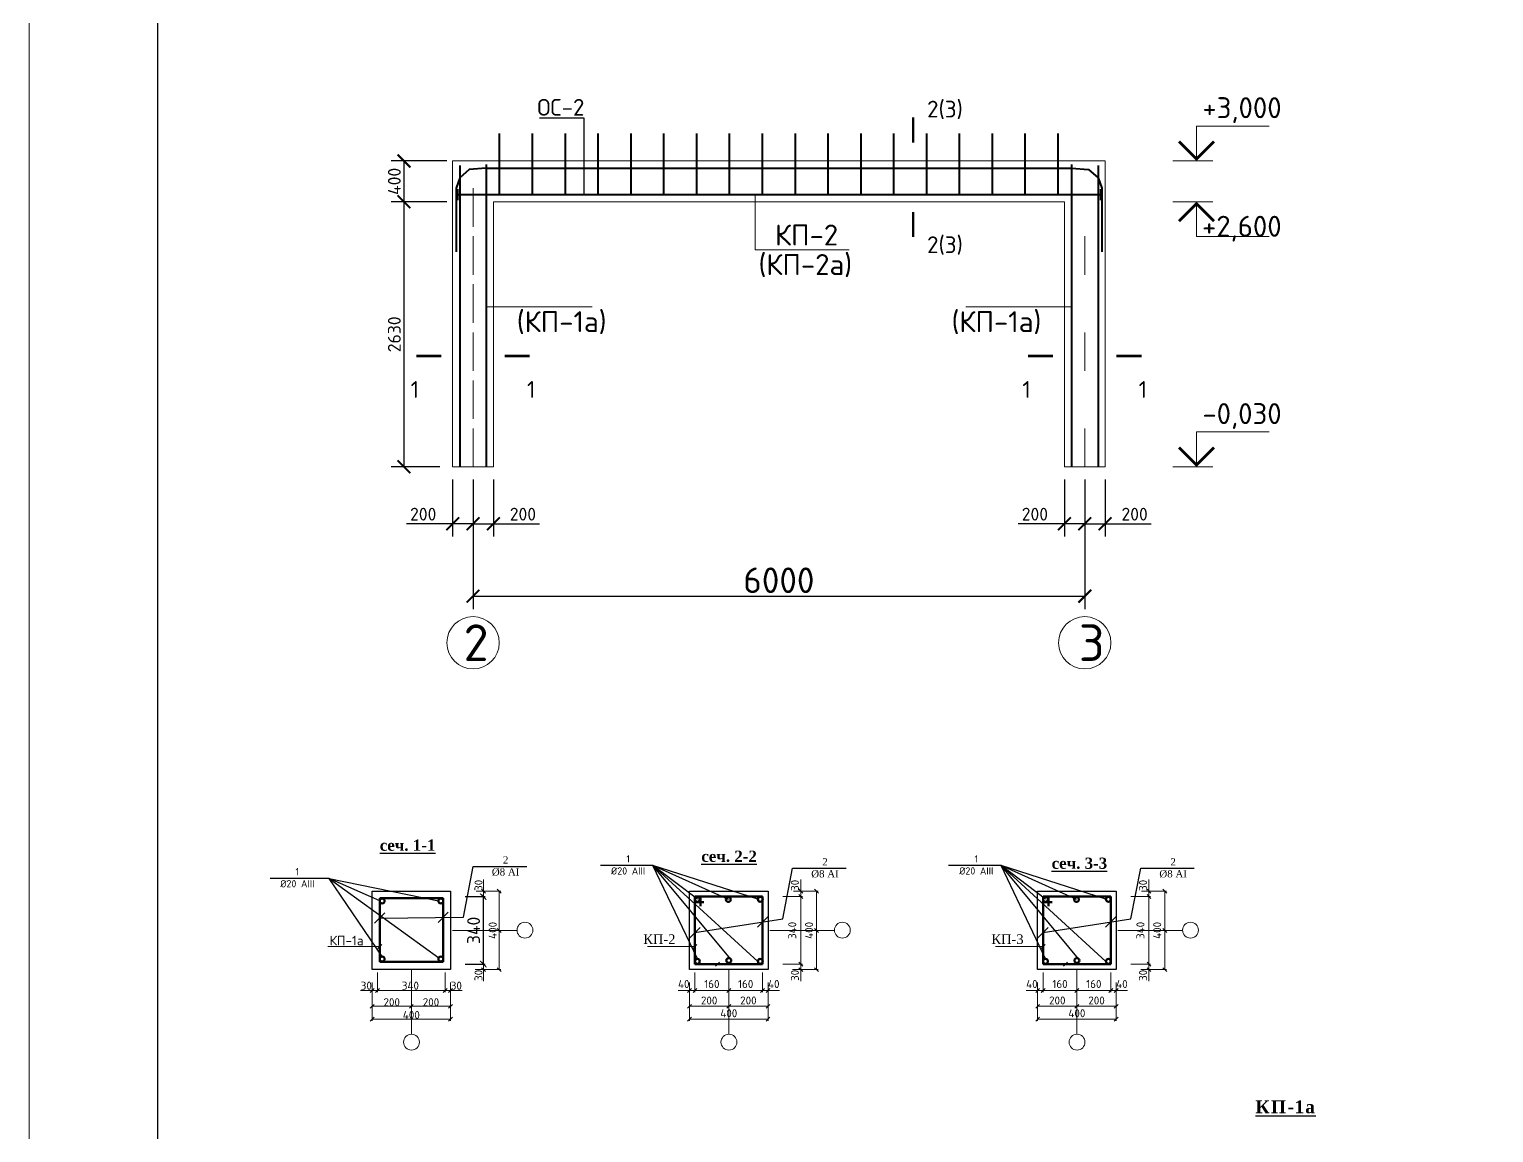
# Model space of a CAD drawing. Header units: millimetres. Extents: x 572274 to 2241483, y -888675 to -304135.
# Drawn here: x 1322735 to 1345603, y -634289 to -617060 of the extents above; entities that cross this region are included whole.
import ezdxf
from ezdxf.enums import TextEntityAlignment as Align

# ---------------------------------------------------------------- set-up
doc = ezdxf.new("R2010")
doc.units = ezdxf.units.MM
doc.linetypes.add('ACAD_ISO02W100', pattern=[15, 12, -3])
doc.linetypes.add('ACAD_ISO03W100', pattern=[30, 12, -18])
doc.styles.get("Standard").update_dxf_attribs({"font": 'isocpeur.ttf'})
doc.styles.add('TNRoman', font='timesbd.ttf')
doc.dimstyles.new('ISO-25$0', dxfattribs={"dimtxt": 300, "dimasz": 200, "dimexe": 100, "dimexo": 300, "dimgap": 50, "dimtad": 1, "dimdec": 0, "dimtxsty": 'Standard', "dimblk": 'OBLIQUE', "dimcen": 250, "dimdle": 150, "dimadec": 0, "dimazin": 0, "dimtfac": 1, "dimtdec": 0, "dimtmove": 0, "dimatfit": 3, "dimldrblk": 'OBLIQUE', "dimfxl": 1.25, "dimarcsym": 0})
doc.dimstyles.get("Standard").update_dxf_attribs({"dimtxt": 200, "dimasz": 100, "dimexe": 0.18, "dimexo": 0.0625, "dimgap": 50, "dimtad": 1, "dimdec": 0, "dimzin": 0, "dimdsep": 46, "dimtxsty": 'Standard', "dimblk": 'ARCHTICK', "dimblk2": 'ARCHTICK', "dimcen": 0.09, "dimadec": 0, "dimazin": 0, "dimtfac": 1, "dimtdec": 0, "dimtofl": 0, "dimtmove": 1, "dimatfit": 3, "dimldrblk": 'ARCHTICK', "dimfxl": 0.18, "dimtolj": 1, "dimtzin": 0, "dimarcsym": 0})

# ---------------------------------------------------------------- blocks, each defined once
blk = doc.blocks.new('_ArchTick')
at = {"color": 0, "linetype": 'ByBlock', "const_width": 0.15}
blk.add_lwpolyline([(-0.5, -0.5), (0.5, 0.5)], dxfattribs=at)
blk = doc.blocks.new('*D1221')
at = {"color": 0, "lineweight": -2, "transparency": 16777216}
for p, q in [((1329346, -624092), (1329346, -624981)), ((1329664, -624092), (1329664, -624981)), ((1329346, -624781), (1328626, -624781)), ((1329664, -624781), (1329346, -624781))]:
    blk.add_line(p, q, dxfattribs=at)
at = {"layer": 'Defpoints', "color": 0, "lineweight": 25, "transparency": 16777216}
for p in [(1329346, -623892), (1329664, -623892), (1329346, -624781)]:
    blk.add_point(p, dxfattribs=at)
at = {"color": 0, "lineweight": -2, "transparency": 16777216, "xscale": 200, "yscale": 200, "zscale": 200, "rotation": 180}
blk.add_blockref('_ArchTick', (1329346, -624781), dxfattribs=at)
at = {"color": 0, "lineweight": -2, "transparency": 16777216, "xscale": 200, "yscale": 200, "zscale": 200}
blk.add_blockref('_ArchTick', (1329664, -624781), dxfattribs=at)
at = {"color": 0, "transparency": 16777216, "insert": (1328886, -624631), "char_height": 300, "attachment_point": 5}
blk.add_mtext('{\\H0.6667x;200}', dxfattribs=at)
blk = doc.blocks.new('*D975')
at = {"color": 0, "lineweight": -2, "transparency": 16777216}
for p, q in [((1329664, -624092), (1329664, -624981)), ((1329982, -624092), (1329982, -624981)), ((1329664, -624781), (1329982, -624781)), ((1329982, -624781), (1330703, -624781))]:
    blk.add_line(p, q, dxfattribs=at)
at = {"layer": 'Defpoints', "color": 0, "lineweight": 25, "transparency": 16777216}
for p in [(1329664, -623892), (1329982, -623892), (1329982, -624781)]:
    blk.add_point(p, dxfattribs=at)
at = {"color": 0, "lineweight": -2, "transparency": 16777216, "xscale": 200, "yscale": 200, "zscale": 200, "rotation": 180}
blk.add_blockref('_ArchTick', (1329664, -624781), dxfattribs=at)
at = {"color": 0, "lineweight": -2, "transparency": 16777216, "xscale": 200, "yscale": 200, "zscale": 200}
blk.add_blockref('_ArchTick', (1329982, -624781), dxfattribs=at)
at = {"color": 0, "transparency": 16777216, "insert": (1330443, -624631), "char_height": 300, "attachment_point": 5}
blk.add_mtext('{\\H0.6667x;200}', dxfattribs=at)
blk = doc.blocks.new('*D976')
at = {"color": 0, "lineweight": -2, "transparency": 16777216}
for p, q in [((1338898, -624092), (1338898, -624981)), ((1339217, -624092), (1339217, -624981)), ((1338898, -624781), (1338178, -624781)), ((1339217, -624781), (1338898, -624781))]:
    blk.add_line(p, q, dxfattribs=at)
at = {"layer": 'Defpoints', "color": 0, "lineweight": 25, "transparency": 16777216}
for p in [(1338898, -623892), (1339217, -623892), (1338898, -624781)]:
    blk.add_point(p, dxfattribs=at)
at = {"color": 0, "lineweight": -2, "transparency": 16777216, "xscale": 200, "yscale": 200, "zscale": 200, "rotation": 180}
blk.add_blockref('_ArchTick', (1338898, -624781), dxfattribs=at)
at = {"color": 0, "lineweight": -2, "transparency": 16777216, "xscale": 200, "yscale": 200, "zscale": 200}
blk.add_blockref('_ArchTick', (1339217, -624781), dxfattribs=at)
at = {"color": 0, "transparency": 16777216, "insert": (1338438, -624631), "char_height": 300, "attachment_point": 5}
blk.add_mtext('{\\H0.6667x;200}', dxfattribs=at)
blk = doc.blocks.new('*D977')
at = {"color": 0, "lineweight": -2, "transparency": 16777216}
for p, q in [((1339217, -624092), (1339217, -624981)), ((1339535, -624092), (1339535, -624981)), ((1339217, -624781), (1339535, -624781)), ((1339535, -624781), (1340255, -624781))]:
    blk.add_line(p, q, dxfattribs=at)
at = {"layer": 'Defpoints', "color": 0, "lineweight": 25, "transparency": 16777216}
for p in [(1339217, -623892), (1339535, -623892), (1339535, -624781)]:
    blk.add_point(p, dxfattribs=at)
at = {"color": 0, "lineweight": -2, "transparency": 16777216, "xscale": 200, "yscale": 200, "zscale": 200, "rotation": 180}
blk.add_blockref('_ArchTick', (1339217, -624781), dxfattribs=at)
at = {"color": 0, "lineweight": -2, "transparency": 16777216, "xscale": 200, "yscale": 200, "zscale": 200}
blk.add_blockref('_ArchTick', (1339535, -624781), dxfattribs=at)
at = {"color": 0, "transparency": 16777216, "insert": (1339995, -624631), "char_height": 300, "attachment_point": 5}
blk.add_mtext('{\\H0.6667x;200}', dxfattribs=at)
blk = doc.blocks.new('*D978')
at = {"color": 0, "lineweight": -2, "transparency": 16777216}
for p, q in [((1329664, -624411), (1329664, -626112)), ((1339217, -624411), (1339217, -626112)), ((1329664, -625912), (1339217, -625912))]:
    blk.add_line(p, q, dxfattribs=at)
at = {"layer": 'Defpoints', "color": 0, "lineweight": 25, "transparency": 16777216}
for p in [(1329664, -624211), (1339217, -624211), (1339217, -625912)]:
    blk.add_point(p, dxfattribs=at)
at = {"color": 0, "lineweight": -2, "transparency": 16777216, "xscale": 200, "yscale": 200, "zscale": 200, "rotation": 180}
blk.add_blockref('_ArchTick', (1329664, -625912), dxfattribs=at)
at = {"color": 0, "lineweight": -2, "transparency": 16777216, "xscale": 200, "yscale": 200, "zscale": 200}
blk.add_blockref('_ArchTick', (1339217, -625912), dxfattribs=at)
at = {"color": 0, "transparency": 16777216, "insert": (1334440, -625663), "char_height": 300, "attachment_point": 5}
blk.add_mtext('{\\H1.333x;6000}', dxfattribs=at)
blk = doc.blocks.new('*D979')
at = {"color": 0, "lineweight": -2, "transparency": 16777216}
for p, q in [((1329254, -619116), (1328385, -619116)), ((1328585, -619116), (1328585, -619753)), ((1329146, -619753), (1328385, -619753))]:
    blk.add_line(p, q, dxfattribs=at)
at = {"layer": 'Defpoints', "color": 0, "lineweight": 25, "transparency": 16777216}
for p in [(1329454, -619116), (1328585, -619753), (1329346, -619753)]:
    blk.add_point(p, dxfattribs=at)
at = {"color": 0, "lineweight": -2, "transparency": 16777216, "xscale": 200, "yscale": 200, "zscale": 200}
for p, rotation in [((1328585, -619116), 90), ((1328585, -619753), 270)]:
    blk.add_blockref('_ArchTick', p, dxfattribs=dict(at, rotation=rotation))
at = {"color": 0, "transparency": 16777216, "insert": (1328435, -619435), "char_height": 300, "attachment_point": 5, "rotation": 90}
blk.add_mtext('{\\H0.6667x;400}', dxfattribs=at)
blk = doc.blocks.new('*D980')
at = {"color": 0, "lineweight": -2, "transparency": 16777216}
for p, q in [((1329257, -619753), (1328385, -619753)), ((1328585, -619753), (1328585, -623892)), ((1329146, -623892), (1328385, -623892))]:
    blk.add_line(p, q, dxfattribs=at)
at = {"layer": 'Defpoints', "color": 0, "lineweight": 25, "transparency": 16777216}
for p in [(1329457, -619753), (1328585, -623892), (1329346, -623892)]:
    blk.add_point(p, dxfattribs=at)
at = {"color": 0, "lineweight": -2, "transparency": 16777216, "xscale": 200, "yscale": 200, "zscale": 200}
for p, rotation in [((1328585, -619753), 90), ((1328585, -623892), 270)]:
    blk.add_blockref('_ArchTick', p, dxfattribs=dict(at, rotation=rotation))
at = {"color": 0, "transparency": 16777216, "insert": (1328435, -621823), "char_height": 300, "attachment_point": 5, "rotation": 90}
blk.add_mtext('{\\H0.6667x;2630}', dxfattribs=at)
blk = doc.blocks.new('_Oblique')
at = {"color": 0, "linetype": 'ByBlock', "lineweight": -2}
blk.add_line((-0.5, -0.5), (0.5, 0.5), dxfattribs=at)
blk = doc.blocks.new('*D1225')
at = {"color": 0, "lineweight": -2, "transparency": 16777216}
for p, q in [((1329543, -630602), (1329823, -630602)), ((1329823, -630602), (1329823, -631657)), ((1329543, -631657), (1329823, -631657))]:
    blk.add_line(p, q, dxfattribs=at)
at = {"layer": 'Defpoints', "color": 0, "lineweight": 25, "transparency": 16777216}
for p in [(1329543, -630602), (1329543, -631657), (1329823, -631657)]:
    blk.add_point(p, dxfattribs=at)
at = {"color": 0, "lineweight": -2, "transparency": 16777216, "xscale": 100, "yscale": 100, "zscale": 100}
for p, rotation in [((1329823, -630602), 90), ((1329823, -631657), 270)]:
    blk.add_blockref('_ArchTick', p, dxfattribs=dict(at, rotation=rotation))
at = {"color": 0, "transparency": 16777216, "insert": (1329673, -631130), "char_height": 200, "attachment_point": 5, "rotation": 90}
blk.add_mtext('\\A1;340', dxfattribs=at)

msp = doc.modelspace()

# ---------------------------------------------------------------- linework, layer by layer
at = {"lineweight": 40}
for p, q in [((1330079.753, -619641.56), (1330079.753, -618687.03)), ((1330592.785, -619641.56), (1330592.785, -618687.03)), ((1331105.818, -619641.56), (1331105.818, -618687.03)), ((1331618.85, -619641.56), (1331618.85, -618687.03)), ((1332131.882, -619641.56), (1332131.882, -618687.03)), ((1332644.915, -619641.56), (1332644.915, -618687.03)), ((1333157.947, -619641.56), (1333157.947, -618687.03)), ((1333670.98, -619641.56), (1333670.98, -618687.03)), ((1334184.012, -619641.56), (1334184.012, -618687.03)), ((1334697.045, -619641.56), (1334697.045, -618687.03)), ((1335210.077, -619641.56), (1335210.077, -618687.03)), ((1335723.109, -619641.56), (1335723.109, -618687.03)), ((1336236.142, -619641.56), (1336236.142, -618687.03)), ((1336749.174, -619641.56), (1336749.174, -618687.03)), ((1337262.207, -619641.56), (1337262.207, -618687.03)), ((1337775.239, -619641.56), (1337775.239, -618687.03)), ((1338288.272, -619641.56), (1338288.272, -618687.03)), ((1338801.026, -619641.56), (1338801.026, -618687.03)), ((1329457.101, -619188.002), (1329457.101, -623892.48)), ((1329871.048, -619171.424), (1329871.048, -623892.48)), ((1329871.048, -619227.613), (1339009.731, -619227.613)), ((1339009.731, -619171.424), (1339009.731, -623892.48)), ((1339423.678, -619188.002), (1339423.678, -623892.48)), ((1329419.629, -619557.064), (1329419.629, -619726.057)), ((1329419.629, -619641.56), (1339461.15, -619641.56)), ((1339461.15, -619557.064), (1339461.15, -619726.057))]:
    msp.add_line(p, q, dxfattribs=at)
at = {"color": 250, "lineweight": 0}
for p, q in [((1329345.653, -623892.48), (1329345.653, -619116.165)), ((1339535.125, -619116.165), (1329345.653, -619116.165)), ((1339535.125, -623892.48), (1339535.125, -619116.165)), ((1329982.495, -623892.48), (1329982.495, -619753.007)), ((1338898.283, -619753.007), (1329982.495, -619753.007)), ((1338898.283, -623892.48), (1338898.283, -619753.007)), ((1329982.495, -623892.48), (1329345.653, -623892.48)), ((1339535.125, -623892.48), (1338898.283, -623892.48))]:
    msp.add_line(p, q, dxfattribs=at)
at = {"lineweight": 9}
for p, q in [((1340590.7, -619116.165), (1341218.808, -619116.165)), ((1340590.7, -619753.007), (1341218.808, -619753.007)), ((1340590.7, -623892.48), (1341218.808, -623892.48)), ((1329826.104, -630516.589), (1329826.104, -630337.761)), ((1334783.002, -630516.589), (1334783.002, -630337.761)), ((1340219.414, -630516.589), (1340219.414, -630337.761)), ((1329543.146, -630601.967), (1329851.65, -630601.967)), ((1329710.836, -630516.589), (1330097.514, -630516.589)), ((1329813.33, -630601.967), (1329800.557, -630601.967)), ((1329826.104, -630601.967), (1329826.104, -630516.589)), ((1330071.967, -631129.714), (1330071.967, -630516.589)), ((1334500.045, -630601.967), (1334808.549, -630601.967)), ((1334667.734, -630516.589), (1335054.412, -630516.589)), ((1334783.002, -630601.967), (1334783.002, -630516.589)), ((1334783.002, -630601.967), (1334783.002, -631129.714)), ((1335028.865, -631129.714), (1335028.865, -630516.589)), ((1339936.457, -630601.967), (1340244.961, -630601.967)), ((1340104.147, -630516.589), (1340490.824, -630516.589)), ((1340219.414, -630601.967), (1340219.414, -630516.589)), ((1340219.414, -630601.967), (1340219.414, -631129.714)), ((1340465.277, -631129.714), (1340465.277, -630516.589)), ((1329341.939, -631129.714), (1330350.734, -631129.714)), ((1329512.286, -631129.714), (1329851.65, -631129.714)), ((1329710.836, -631129.714), (1330097.514, -631129.714)), ((1329723.61, -631129.714), (1330097.514, -631129.714)), ((1330071.967, -631742.839), (1330071.967, -631129.714)), ((1334298.837, -631129.714), (1335307.632, -631129.714)), ((1334469.184, -631129.714), (1334808.549, -631129.714)), ((1334667.734, -631129.714), (1335054.412, -631129.714)), ((1334680.508, -631129.714), (1335054.412, -631129.714)), ((1334783.002, -631657.461), (1334783.002, -631129.714)), ((1335028.865, -631742.839), (1335028.865, -631129.714)), ((1339735.25, -631129.714), (1340744.045, -631129.714)), ((1339905.596, -631129.714), (1340244.961, -631129.714)), ((1340104.147, -631129.714), (1340490.824, -631129.714)), ((1340116.92, -631129.714), (1340490.824, -631129.714)), ((1340219.414, -631657.461), (1340219.414, -631129.714)), ((1340465.277, -631742.839), (1340465.277, -631129.714)), ((1328172.863, -631786.473), (1328172.863, -632094.977)), ((1328700.61, -631742.839), (1328700.61, -632751.634)), ((1328700.61, -631755.613), (1328700.61, -632094.977)), ((1329228.358, -631786.473), (1329228.358, -632094.977)), ((1329543.146, -631657.461), (1329851.65, -631657.461)), ((1329698.063, -631742.839), (1329851.65, -631742.839)), ((1329710.836, -631742.839), (1330097.514, -631742.839)), ((1329813.33, -631657.461), (1329800.557, -631657.461)), ((1329826.104, -631657.461), (1329826.104, -631742.839)), ((1329826.104, -631742.839), (1329826.104, -631921.667)), ((1333129.761, -631786.473), (1333129.761, -632094.977)), ((1333657.509, -631742.839), (1333657.509, -632751.634)), ((1333657.509, -631755.613), (1333657.509, -632094.977)), ((1334185.256, -631786.473), (1334185.256, -632094.977)), ((1334500.045, -631657.461), (1334808.549, -631657.461)), ((1334654.961, -631742.839), (1334808.549, -631742.839)), ((1334667.734, -631742.839), (1335054.412, -631742.839)), ((1334783.002, -631657.461), (1334783.002, -631742.839)), ((1334783.002, -631742.839), (1334783.002, -631921.667)), ((1338566.174, -631786.473), (1338566.174, -632094.977)), ((1339093.921, -631742.839), (1339093.921, -632751.634)), ((1339093.921, -631755.613), (1339093.921, -632094.977)), ((1339621.668, -631786.473), (1339621.668, -632094.977)), ((1339936.457, -631657.461), (1340244.961, -631657.461)), ((1340091.373, -631742.839), (1340244.961, -631742.839)), ((1340104.147, -631742.839), (1340490.824, -631742.839)), ((1340219.414, -631657.461), (1340219.414, -631742.839)), ((1340219.414, -631742.839), (1340219.414, -631921.667)), ((1328087.485, -631941.389), (1328087.485, -632540.31)), ((1328087.485, -631941.389), (1328087.485, -632094.977)), ((1328087.485, -631954.163), (1328087.485, -632340.84)), ((1328172.863, -632056.657), (1328172.863, -632043.884)), ((1328700.61, -631954.163), (1328700.61, -632340.84)), ((1328700.61, -631966.936), (1328700.61, -632340.84)), ((1329228.358, -632056.657), (1329228.358, -632043.884)), ((1329313.735, -631941.389), (1329313.735, -632540.31)), ((1329313.735, -631954.163), (1329313.735, -632340.84)), ((1333044.384, -631941.389), (1333044.384, -632540.31)), ((1333044.384, -631941.389), (1333044.384, -632094.977)), ((1333044.384, -631954.163), (1333044.384, -632340.84)), ((1333129.761, -632056.657), (1333129.761, -632043.884)), ((1333657.509, -631954.163), (1333657.509, -632340.84)), ((1333657.509, -631966.936), (1333657.509, -632340.84)), ((1334185.256, -632056.657), (1334185.256, -632043.884)), ((1334270.634, -631941.389), (1334270.634, -632540.31)), ((1334270.634, -631954.163), (1334270.634, -632340.84)), ((1338480.796, -631941.389), (1338480.796, -632540.31)), ((1338480.796, -631941.389), (1338480.796, -632094.977)), ((1338480.796, -631954.163), (1338480.796, -632340.84)), ((1338566.174, -632056.657), (1338566.174, -632043.884)), ((1339093.921, -631954.163), (1339093.921, -632340.84)), ((1339093.921, -631966.936), (1339093.921, -632340.84)), ((1339621.668, -632056.657), (1339621.668, -632043.884)), ((1339707.046, -631941.389), (1339707.046, -632540.31)), ((1339707.046, -631954.163), (1339707.046, -632340.84)), ((1328087.485, -632069.43), (1327908.657, -632069.43)), ((1328172.863, -632069.43), (1328087.485, -632069.43)), ((1328172.863, -632069.43), (1328700.61, -632069.43)), ((1329228.358, -632069.43), (1328700.61, -632069.43)), ((1329228.358, -632069.43), (1329313.735, -632069.43)), ((1329313.735, -632069.43), (1329492.564, -632069.43)), ((1333044.384, -632069.43), (1332865.556, -632069.43)), ((1333129.761, -632069.43), (1333044.384, -632069.43)), ((1333129.761, -632069.43), (1333657.509, -632069.43)), ((1334185.256, -632069.43), (1333657.509, -632069.43)), ((1334185.256, -632069.43), (1334270.634, -632069.43)), ((1334270.634, -632069.43), (1334449.462, -632069.43)), ((1338480.796, -632069.43), (1338301.968, -632069.43)), ((1338566.174, -632069.43), (1338480.796, -632069.43)), ((1338566.174, -632069.43), (1339093.921, -632069.43)), ((1339621.668, -632069.43), (1339093.921, -632069.43)), ((1339621.668, -632069.43), (1339707.046, -632069.43)), ((1339707.046, -632069.43), (1339885.874, -632069.43)), ((1328087.485, -632315.294), (1328700.61, -632315.294)), ((1328087.485, -632514.764), (1329313.735, -632514.764)), ((1328700.61, -632315.294), (1329313.735, -632315.294)), ((1333044.384, -632315.294), (1333657.509, -632315.294)), ((1333044.384, -632514.764), (1334270.634, -632514.764)), ((1333657.509, -632315.294), (1334270.634, -632315.294)), ((1338480.796, -632315.294), (1339093.921, -632315.294)), ((1338480.796, -632514.764), (1339707.046, -632514.764)), ((1339093.921, -632315.294), (1339707.046, -632315.294))]:
    msp.add_line(p, q, dxfattribs=at)
at = {"linetype": 'ACAD_ISO02W100', "lineweight": 5, "ltscale": 50}
msp.add_line((1329664.074, -623892.48), (1329664.074, -619430.438), dxfattribs=at)
at = {"linetype": 'ACAD_ISO03W100', "lineweight": 5, "ltscale": 50}
msp.add_line((1339216.704, -623892.48), (1339216.704, -619447.303), dxfattribs=at)
for p, q in [((1328206.84, -630670.535), (1327419.057, -630317.502)), ((1328087.485, -630516.589), (1329313.735, -630516.589)), ((1328087.485, -631742.839), (1328087.485, -630516.589)), ((1329313.735, -630516.589), (1329313.735, -631742.839)), ((1333044.384, -630516.589), (1334270.634, -630516.589)), ((1333044.384, -631742.839), (1333044.384, -630516.589)), ((1334270.634, -630516.589), (1334270.634, -631742.839)), ((1338480.796, -630516.589), (1339707.046, -630516.589)), ((1338480.796, -631742.839), (1338480.796, -630516.589)), ((1339707.046, -630516.589), (1339707.046, -631742.839)), ((1328286.92, -630857.427), (1328126.761, -631018.963)), ((1329278.139, -630844.436), (1329117.979, -631005.972)), ((1334265.336, -630918.435), (1334105.176, -631079.971)), ((1339701.748, -630918.435), (1339541.589, -631079.971)), ((1333209.841, -631083.182), (1333049.682, -631244.718)), ((1338646.253, -631083.182), (1338486.094, -631244.718)), ((1329313.735, -631742.839), (1328087.485, -631742.839)), ((1334270.634, -631742.839), (1333044.384, -631742.839)), ((1339707.046, -631742.839), (1338480.796, -631742.839))]:
    msp.add_line(p, q)
at = {"lineweight": 50}
for p, q in [((1328206.84, -630628.382), (1328206.84, -631621.645)), ((1329198.059, -630628.382), (1328206.84, -630628.382)), ((1329198.059, -630628.382), (1329198.059, -631621.645)), ((1333129.761, -630601.967), (1333129.761, -631657.461)), ((1334185.256, -630601.967), (1333129.761, -630601.967)), ((1333129.761, -630691.198), (1333269.791, -630691.198)), ((1333214.591, -630601.967), (1333214.591, -630749.55)), ((1334185.256, -630601.967), (1334185.256, -631657.461)), ((1338566.174, -630601.967), (1338566.174, -631657.461)), ((1339621.668, -630601.967), (1338566.174, -630601.967)), ((1338566.174, -630691.198), (1338706.203, -630691.198)), ((1338651.004, -630601.967), (1338651.004, -630749.55)), ((1339621.668, -630601.967), (1339621.668, -631657.461)), ((1329198.059, -631621.645), (1328206.84, -631621.645)), ((1334185.256, -631657.461), (1333129.761, -631657.461)), ((1339621.668, -631657.461), (1338566.174, -631657.461))]:
    msp.add_line(p, q, dxfattribs=at)
at = {"lineweight": 15}
for p, q in [((1334770.228, -630601.967), (1334757.455, -630601.967)), ((1340206.641, -630601.967), (1340193.867, -630601.967)), ((1328206.84, -631382.117), (1327398.482, -631382.117)), ((1333129.761, -631382.117), (1332386.017, -631382.117)), ((1338566.174, -631382.117), (1337822.429, -631382.117)), ((1334770.228, -631657.461), (1334757.455, -631657.461)), ((1340206.641, -631657.461), (1340193.867, -631657.461))]:
    msp.add_line(p, q, dxfattribs=at)
at = {"color": 250, "lineweight": 0}
msp.add_lwpolyline([(1322734.733, -645007.415), (1364734.733, -645007.415), (1364734.733, -615307.415), (1322734.733, -615307.415)], close=True, dxfattribs=at)
at = {"color": 1, "lineweight": 30}
msp.add_lwpolyline([(1364234.733, -615807.415), (1324734.733, -615807.415), (1324734.733, -644496.498), (1364234.733, -644496.498)], close=True, dxfattribs=at)
at = {"lineweight": 25}
msp.add_lwpolyline([(1331401.2, -619641.56), (1331401.2, -618448.214), (1330700.674, -618448.214)], dxfattribs=at)
at = {"lineweight": 9}
for points in [[(1336537.19, -618829.587, 39.237, 39.237, 0), (1336537.19, -618437.219, 39.237, 39.237, 0), (1336537.19, -618568.008, 0, 52.316, 0), (1336798.768, -618568.008, 0, 0, 0), (1337191.136, -618568.008, 0, 0, 0)], [(1340688.609, -618812.676, 43.624, 43.624, 0), (1340961.256, -619085.324, 43.624, 43.624, 0), (1341233.904, -618812.676, 43.624, 43.624, 0)], [(1336537.19, -619912.218, 39.237, 39.237, 0), (1336537.19, -620304.586, 39.237, 39.237, 0), (1336537.19, -620173.797, 0, 52.316, 0), (1336798.768, -620173.797, 0, 0, 0), (1337191.136, -620173.797, 0, 0, 0)], [(1340688.609, -620056.497, 43.624, 43.624, 0), (1340961.256, -619783.849, 43.624, 43.624, 0), (1341233.904, -620056.497, 43.624, 43.624, 0)], [(1329170.522, -622160.88, 39.237, 39.237, 0), (1328778.154, -622160.88, 39.237, 39.237, 0), (1328908.943, -622160.88, 0, 52.316, 0), (1328908.943, -622422.459, 0, 0, 0), (1328908.943, -622814.827, 0, 0, 0)], [(1330157.627, -622160.88, 39.237, 39.237, 0), (1330549.995, -622160.88, 39.237, 39.237, 0), (1330419.206, -622160.88, 0, 52.316, 0), (1330419.206, -622422.459, 0, 0, 0), (1330419.206, -622814.827, 0, 0, 0)], [(1338723.152, -622160.88, 39.237, 39.237, 0), (1338330.784, -622160.88, 39.237, 39.237, 0), (1338461.573, -622160.88, 0, 52.316, 0), (1338461.573, -622422.459, 0, 0, 0), (1338461.573, -622814.827, 0, 0, 0)], [(1339710.257, -622160.88, 39.237, 39.237, 0), (1340102.625, -622160.88, 39.237, 39.237, 0), (1339971.836, -622160.88, 0, 52.316, 0), (1339971.836, -622422.459, 0, 0, 0), (1339971.836, -622814.827, 0, 0, 0)], [(1340688.609, -623588.991, 43.624, 43.624, 0), (1340961.256, -623861.639, 43.624, 43.624, 0), (1341233.904, -623588.991, 43.624, 43.624, 0)]]:
    msp.add_lwpolyline(points, format="xyseb", dxfattribs=at)
for points in [[(1340961.256, -619116.165), (1340961.256, -618570.87), (1342096.619, -618570.87)], [(1340961.256, -619753.007), (1340961.256, -620298.303), (1342096.619, -620298.303)], [(1340961.256, -623892.48), (1340961.256, -623347.185), (1342096.619, -623347.185)]]:
    msp.add_lwpolyline(points, dxfattribs=at)
at = {"lineweight": 40}
for points in [[(1329871.048, -619227.613), (1329604.978, -619251.653), (1329457.101, -619379.876), (1329398.54, -619542.757), (1329398.54, -620533.319)], [(1339009.731, -619227.613), (1339275.801, -619251.653), (1339423.678, -619379.876), (1339482.239, -619542.757), (1339482.239, -620533.319)]]:
    msp.add_lwpolyline(points, dxfattribs=at)
at = {"color": 250, "lineweight": 0}
for points in [[(1334070.606, -619641.56), (1334070.606, -620502.105), (1335535.625, -620502.105)], [(1329871.048, -621393.608), (1331523.574, -621393.608)], [(1339009.731, -621393.608), (1337357.204, -621393.608)]]:
    msp.add_lwpolyline(points, dxfattribs=at)
for points in [[(1328206.84, -630938.195), (1329513.454, -630921.07), (1329667.636, -630131.495), (1330503.747, -630131.495)], [(1333167.775, -630644.119), (1332472.562, -630118.314), (1331651.971, -630118.314)], [(1333167.775, -631575.149), (1332472.562, -630118.314)], [(1333650.981, -630648.14), (1332472.562, -630118.314)], [(1334111.374, -630644.119), (1332472.562, -630118.314)], [(1333684.735, -631574.043), (1332472.562, -630118.314)], [(1334111.374, -631613.163), (1332472.562, -630118.314)], [(1333129.761, -631163.95), (1334500.651, -630949.975), (1334654.833, -630160.399), (1335490.944, -630160.399)], [(1338604.187, -630644.119), (1337908.974, -630118.314), (1337088.383, -630118.314)], [(1338604.187, -631575.149), (1337908.974, -630118.314)], [(1339087.393, -630648.14), (1337908.974, -630118.314)], [(1339547.787, -630644.119), (1337908.974, -630118.314)], [(1339121.147, -631574.043), (1337908.974, -630118.314)], [(1339547.787, -631613.163), (1337908.974, -630118.314)], [(1338566.174, -631163.95), (1339937.063, -630949.975), (1340091.245, -630160.399), (1340927.356, -630160.399)], [(1328244.854, -631539.333), (1327419.057, -630317.502), (1326495.981, -630317.502)], [(1327419.057, -630317.502), (1329124.178, -630670.535)], [(1327419.057, -630317.502), (1329128.623, -631559.508)]]:
    msp.add_lwpolyline(points)
at = {"color": 1, "lineweight": 0}
for centre in [(1329664.074, -626639.52), (1339216.704, -626639.52)]:
    msp.add_circle(centre, 408.623, dxfattribs=at)
at = {"lineweight": 70}
for centre in [(1328244.854, -630670.535), (1329162.191, -630670.535), (1333167.775, -630644.119), (1333650.981, -630648.14), (1334149.388, -630644.119), (1338604.187, -630644.119), (1339087.393, -630648.14), (1339585.8, -630644.119), (1328244.854, -631577.346), (1329162.191, -631577.346), (1333167.775, -631613.163), (1333657.509, -631600.572), (1334149.388, -631613.163), (1338604.187, -631613.163), (1339093.921, -631600.572), (1339585.8, -631613.163)]:
    msp.add_circle(centre, 38.014, dxfattribs=at)
at = {"lineweight": 9}
for centre in [(1330474.585, -631127.262), (1335431.484, -631127.262), (1340867.896, -631127.262), (1328703.063, -632875.485), (1333659.961, -632875.485), (1339096.373, -632875.485)]:
    msp.add_circle(centre, 123.876, dxfattribs=at)

# ---------------------------------------------------------------- block references
at = {"lineweight": 9, "xscale": 61.3125, "yscale": 61.3125, "zscale": 61.3125}
for p, rotation in [((1329826.104, -630516.589), 270), ((1329826.104, -630601.967), 270), ((1330071.967, -630516.589), 90), ((1334783.002, -630516.589), 270), ((1334783.002, -630601.967), 270), ((1335028.865, -630516.589), 90), ((1340219.414, -630516.589), 270), ((1340219.414, -630601.967), 270), ((1340465.277, -630516.589), 90), ((1330071.967, -631129.714), 90), ((1335028.865, -631129.714), 90), ((1340465.277, -631129.714), 90), ((1329826.104, -631657.461), 90), ((1329826.104, -631657.461), 270), ((1329826.104, -631742.839), 270), ((1330071.967, -631742.839), 270), ((1334783.002, -631657.461), 90), ((1334783.002, -631657.461), 270), ((1334783.002, -631742.839), 270), ((1335028.865, -631742.839), 270), ((1340219.414, -631657.461), 90), ((1340219.414, -631657.461), 270), ((1340219.414, -631742.839), 270), ((1340465.277, -631742.839), 270), ((1328087.485, -632069.43), 180), ((1328172.863, -632069.43), 180), ((1329228.358, -632069.43), 180), ((1329313.735, -632069.43), 180), ((1333044.384, -632069.43), 180), ((1333129.761, -632069.43), 180), ((1334185.256, -632069.43), 180), ((1334270.634, -632069.43), 180), ((1338480.796, -632069.43), 180), ((1338566.174, -632069.43), 180), ((1339621.668, -632069.43), 180), ((1339707.046, -632069.43), 180), ((1328087.485, -632315.294), 180), ((1328700.61, -632315.294), 180), ((1333044.384, -632315.294), 180), ((1333657.509, -632315.294), 180), ((1338480.796, -632315.294), 180), ((1339093.921, -632315.294), 180), ((1328087.485, -632514.764), 180), ((1333044.384, -632514.764), 180), ((1338480.796, -632514.764), 180)]:
    msp.add_blockref('_Oblique', p, dxfattribs=dict(at, rotation=rotation))
at = {"xscale": 61.3125, "yscale": 61.3125, "zscale": 61.3125, "rotation": 180}
for p in [(1328206.84, -631382.117), (1333129.761, -631382.117), (1338566.174, -631382.117), (1333481.133, -631657.461), (1338917.545, -631657.461)]:
    msp.add_blockref('_Oblique', p, dxfattribs=at)
at = {"lineweight": 9, "xscale": 61.3125, "yscale": 61.3125, "zscale": 61.3125}
for p in [(1328172.863, -632069.43), (1333129.761, -632069.43), (1333657.509, -632069.43), (1338566.174, -632069.43), (1339093.921, -632069.43), (1328700.61, -632315.294), (1329313.735, -632315.294), (1333657.509, -632315.294), (1334270.634, -632315.294), (1339093.921, -632315.294), (1339707.046, -632315.294), (1329313.735, -632514.764), (1334270.634, -632514.764), (1339707.046, -632514.764)]:
    msp.add_blockref('_Oblique', p, dxfattribs=at)

# ---------------------------------------------------------------- texts
at = {"lineweight": 9}
for s, p in [('ОС-2', (1330667.211, -618409.301)), ('2(3)', (1336754.426, -618437.219)), ('2(3)', (1336754.426, -620554.718))]:
    msp.add_text(s, height=261.5787, dxfattribs=at).set_placement(p)
for s, p in [('+3,000', (1342290.896, -618448.42)), ('КП-2', (1335365.541, -620435.594)), ('+2,600', (1342290.896, -620299.372)), ('(КП-2a)', (1335583.472, -620897.305)), ('(КП-1a)', (1331749.207, -621788.577)), ('(КП-1a)', (1338538.433, -621788.577)), ('-0,030', (1342290.896, -623224.735))]:
    msp.add_text(s, height=327.177, dxfattribs=at).set_placement(p, align=Align.RIGHT)
for p in [(1328821.75, -622553.248), (1330637.188, -622553.248), (1338374.38, -622553.248), (1340189.818, -622553.248)]:
    msp.add_text('1', height=261.579, dxfattribs=at).set_placement(p, align=Align.TOP_RIGHT)
at = {"lineweight": 0, "char_height": 573.1578, "width": 622.14567, "attachment_point": 1}
for s, insert in [('{\\C1;3}', (1339124.037, -626351.235)), ('{\\C1;2}', (1329515.474, -626351.235))]:
    msp.add_mtext(s, dxfattribs=dict(at, insert=insert))
for s, insert, char_height, width, attachment_point in [('{\\fTimes New Roman|b1|i0|c204|p18;\\Lсеч. 1-1}', (1328207.591, -629711.81), 175, 2750.27373, 1), ('{\\fTimes New Roman|b0|i0|c0|p18;2\\P%%C8\\fTimes New Roman|b0|i0|c204|p18; А\\fTimes New Roman|b0|i0|c0|p18;I}', (1330172.881, -629973.147), 112.66711, 987.88382, 2), ('1\\P%%C20 АIII', (1332086.24, -629957.641), 112.6671, 987.88382, 2), ('{\\fTimes New Roman|b1|i0|c204|p18;\\Lсеч. \\fTimes New Roman|b1|i0|c0|p18;2\\fTimes New Roman|b1|i0|c204|p18;-\\fTimes New Roman|b1|i0|c0|p18;2}', (1333228.43, -629884.73), 175, 996.21498, 1), ('{\\fTimes New Roman|b0|i0|c0|p18;2\\P%%C8\\fTimes New Roman|b0|i0|c204|p18; А\\fTimes New Roman|b0|i0|c0|p18;I}', (1335160.078, -630002.051), 112.66711, 987.88382, 2), ('1\\P%%C20 АIII', (1337522.652, -629957.641), 112.6671, 987.88382, 2), ('{\\fTimes New Roman|b1|i0|c204|p18;\\Lсеч. 3-3}', (1338698.781, -629993.396), 175, 996.21498, 1), ('{\\fTimes New Roman|b0|i0|c0|p18;2\\P%%C8\\fTimes New Roman|b0|i0|c204|p18; А\\fTimes New Roman|b0|i0|c0|p18;I}', (1340596.49, -630002.051), 112.66711, 987.88382, 2), ('1\\P%%C20 АIII', (1326920.517, -630156.829), 112.6671, 987.88382, 2), ('{\\fTimes New Roman|b0|i0|c204|p18;КП-2}', (1332321.769, -631191.497), 150, 3786.86438, 1), ('{\\fTimes New Roman|b0|i0|c204|p18;КП-3}', (1337758.181, -631191.497), 150, 3786.86438, 1)]:
    msp.add_mtext(s, dxfattribs=dict(insert=insert, char_height=char_height, width=width, attachment_point=attachment_point))
at = {"lineweight": 9, "char_height": 125, "attachment_point": 5, "rotation": 90}
for s, insert in [('30', (1329749.675, -630426.869)), ('400', (1329971.005, -631129.714)), ('340', (1334649.093, -631129.714)), ('400', (1334911.315, -631129.714)), ('340', (1340085.505, -631129.714)), ('400', (1340347.727, -631129.714)), ('30', (1329749.675, -631832.56))]:
    msp.add_mtext(s, dxfattribs=dict(at, insert=insert))
at = {"lineweight": 15, "char_height": 125, "attachment_point": 5, "rotation": 90}
for insert in [(1334689.984, -630426.869), (1340126.397, -630426.869), (1334689.984, -631832.56), (1340126.397, -631832.56)]:
    msp.add_mtext('30', dxfattribs=dict(at, insert=insert))
at = {"lineweight": 15, "insert": (1327690.228, -631288.56), "char_height": 150, "attachment_point": 5}
msp.add_mtext('КП-1а', dxfattribs=at)
at = {"lineweight": 9, "char_height": 125, "attachment_point": 5}
for s, insert in [('30', (1327997.765, -631993.002)), ('340', (1328685.691, -631993.002)), ('30', (1329403.456, -631993.002)), ('40', (1332954.663, -631966.72)), ('160', (1333393.635, -631966.72)), ('160', (1333921.382, -631966.72)), ('40', (1334360.354, -631966.72)), ('40', (1338391.075, -631966.72)), ('160', (1338830.047, -631966.72)), ('160', (1339357.795, -631966.72)), ('40', (1339796.767, -631966.72)), ('200', (1328394.048, -632250.542)), ('200', (1329007.173, -632250.542)), ('200', (1333350.946, -632224.261)), ('200', (1333964.071, -632224.261)), ('200', (1338787.358, -632224.261)), ('200', (1339400.483, -632224.261)), ('400', (1328700.61, -632450.012)), ('400', (1333657.509, -632423.731)), ('400', (1339093.921, -632423.731))]:
    msp.add_mtext(s, dxfattribs=dict(at, insert=insert))
at = {"insert": (1341882.7, -633784.174), "char_height": 200, "width": 2063.84769, "attachment_point": 1, "style": 'TNRoman'}
msp.add_mtext('{\\T1.1;\\LКП\\fTimes New Roman|b1|i0|c161|p18;-1\\fTimes New Roman|b1|i0|c204|p18;а}', dxfattribs=at)

# ---------------------------------------------------------------- dimensions: what is measured, and where the dimension line sits
at = {"color": 0}
dim = msp.add_linear_dim(base=(1328585.248, -619753.007), p1=(1329454.348, -619116.165), p2=(1329345.653, -619753.007), angle=90, text='{\\H0.6667x;400}', dimstyle='ISO-25$0', override={"dimtxt": 300, "dimasz": 200, "dimexe": 200, "dimexo": 200, "dimgap": 50, "dimdec": 2, "dimrnd": 0, "dimtxsty": 'Standard', "dimblk": 'ArchTick', "dimcen": 200, "dimdle": 0, "dimtdec": 2, "dimldrblk": 'ArchTick'}, dxfattribs=at)
dim.commit()
dim.dimension.update_dxf_attribs({"geometry": '*D979', "text_midpoint": (1328585.248, -619434.586), "dimtype": 160})
for base, p1, p2, angle, text, picture, middle in [((1328585.248, -623892.48), (1329457.101, -619753.007), (1329345.653, -623892.48), 90, '{\\H0.6667x;2630}', '*D980', (1328435.243, -621822.744)), ((1329982.495, -624781.456), (1329664.074, -623892.48), (1329982.495, -623892.48), 180, '{\\H0.6667x;200}', '*D975', (1330442.506, -624631.451)), ((1339535.125, -624781.456), (1339216.704, -623892.48), (1339535.125, -623892.48), 180, '{\\H0.6667x;200}', '*D977', (1339995.136, -624631.451))]:
    dim = msp.add_linear_dim(base=base, p1=p1, p2=p2, angle=angle, text=text, dimstyle='ISO-25$0', override={"dimtxt": 300, "dimasz": 200, "dimexe": 200, "dimexo": 200, "dimgap": 50, "dimdec": 2, "dimrnd": 0, "dimtxsty": 'Standard', "dimblk": 'ArchTick', "dimcen": 200, "dimdle": 0, "dimtdec": 2, "dimldrblk": 'ArchTick'}, dxfattribs=at)
    dim.commit()
    dim.dimension.update_dxf_attribs({"geometry": picture, "text_midpoint": middle})
for base, p1, p2, picture, middle in [((1329345.653, -624781.456), (1329664.074, -623892.48), (1329345.653, -623892.48), '*D1221', (1328885.643, -624631.451)), ((1338898.283, -624781.456), (1339216.704, -623892.48), (1338898.283, -623892.48), '*D976', (1338438.273, -624631.451))]:
    dim = msp.add_linear_dim(base=base, p1=p1, p2=p2, text='{\\H0.6667x;200}', dimstyle='ISO-25$0', override={"dimtxt": 300, "dimasz": 200, "dimexe": 200, "dimexo": 200, "dimgap": 50, "dimdec": 2, "dimrnd": 0, "dimtxsty": 'Standard', "dimblk": 'ArchTick', "dimcen": 200, "dimdle": 0, "dimtdec": 2, "dimldrblk": 'ArchTick'}, dxfattribs=at)
    dim.commit()
    dim.dimension.update_dxf_attribs({"geometry": picture, "text_midpoint": middle})
dim = msp.add_linear_dim(base=(1339216.704, -625912.476), p1=(1329664.074, -624210.901), p2=(1339216.704, -624210.901), text='{\\H1.333x;6000}', dimstyle='ISO-25$0', override={"dimtxt": 300, "dimasz": 200, "dimexe": 200, "dimexo": 200, "dimgap": 50, "dimdec": 2, "dimrnd": 0, "dimtxsty": 'Standard', "dimblk": 'ArchTick', "dimcen": 200, "dimdle": 0, "dimtdec": 2, "dimldrblk": 'ArchTick'}, dxfattribs=at)
dim.commit()
dim.dimension.update_dxf_attribs({"geometry": '*D978', "text_midpoint": (1334440.389, -625912.476), "dimtype": 160})
dim = msp.add_linear_dim(base=(1329823.117, -631657.461), p1=(1329543.146, -630601.967), p2=(1329543.146, -631657.461), angle=90, text='340', dimstyle='Standard', dxfattribs=at)
dim.commit()
dim.dimension.update_dxf_attribs({"geometry": '*D1225', "text_midpoint": (1329673.117, -631129.714)})

doc.saveas('drawing.dxf')
